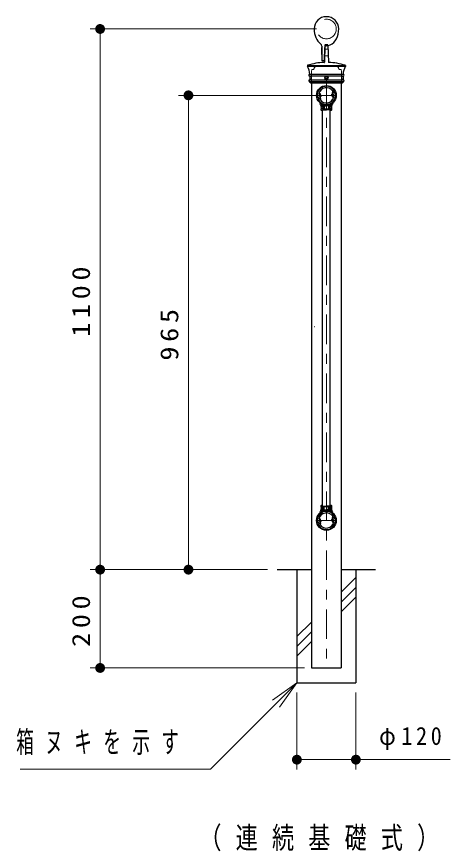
# Model space of a CAD drawing. Units: millimetres on the paper, scale 1:20. Extents: x -365 to 0, y 0 to 257.
# Drawn here: x -115.4 to -71.3, y 61.4 to 146.3 of the extents above; entities that cross this region are included whole.
import ezdxf

# ---------------------------------------------------------------- set-up
doc = ezdxf.new("R2010")
doc.units = ezdxf.units.MM
doc.linetypes.add('USER1', pattern=[4.5, 2.5, -2])
doc.linetypes.add('USER2', pattern=[6, 3, -1, 1, -1])
doc.layers.add('LY_1', color=4, linetype='Continuous', lineweight=25)
doc.styles.add('ＭＳ ゴシック', font='')
doc.styles.get('ＭＳ ゴシック').set_extended_font_data('MS Gothic')

# ---------------------------------------------------------------- blocks, each defined once
blk = doc.blocks.new('filled_dot')
at = {"color": 0, "linetype": 'Continuous', "lineweight": -2, "const_width": 1.25}
blk.add_lwpolyline([(-0.625, 0, 1), (0.625, 0, 1)], format="xyb", close=True, dxfattribs=at)

msp = doc.modelspace()

# ---------------------------------------------------------------- linework, layer by layer
at = {"layer": 'LY_1', "color": 7, "lineweight": 13}
for p, q in [((-84.893, 145.084), (-107.897, 145.084)), ((-106.897, 90.084), (-106.897, 145.084)), ((-84.897, 138.334), (-98.922, 138.334)), ((-97.922, 90.084), (-97.922, 138.334)), ((-89.897, 90.084), (-107.897, 90.084)), ((-89.897, 90.084), (-107.897, 90.084)), ((-106.897, 80.084), (-106.897, 90.084)), ((-82.384, 87.783), (-80.897, 89.271)), ((-82.384, 86.793), (-80.897, 88.281)), ((-82.384, 85.803), (-80.897, 87.291)), ((-86.897, 83.271), (-85.409, 84.758)), ((-86.897, 82.281), (-85.409, 83.768)), ((-86.897, 81.291), (-85.409, 82.778)), ((-86.112, 80.084), (-107.897, 80.084)), ((-89.371, 76.816), (-86.897, 78.584)), ((-86.897, 78.584), (-89.018, 76.463)), ((-86.897, 78.584), (-88.664, 76.109)), ((-86.897, 77.584), (-86.897, 69.755)), ((-80.897, 77.584), (-80.897, 69.755)), ((-71.303, 70.755), (-86.897, 70.755))]:
    msp.add_line(p, q, dxfattribs=at)
at = {"layer": 'LY_1'}
for p, q in [((-83.791, 143.484), (-84.002, 143.484)), ((-84.052, 143.435), (-84.097, 141.704)), ((-83.741, 143.435), (-83.696, 141.704)), ((-85.822, 141.366), (-85.822, 141.266)), ((-81.972, 141.366), (-81.972, 141.266)), ((-85.622, 140.459), (-85.597, 140.473)), ((-85.622, 140.309), (-85.597, 140.295)), ((-85.597, 140.295), (-85.597, 139.923)), ((-82.172, 140.459), (-82.197, 140.473)), ((-82.172, 140.309), (-82.197, 140.295)), ((-82.197, 140.295), (-82.197, 139.923)), ((-85.622, 139.909), (-85.597, 139.923)), ((-85.622, 139.759), (-85.622, 139.706)), ((-85.409, 139.584), (-85.409, 80.084)), ((-82.384, 139.584), (-82.384, 80.084)), ((-82.172, 139.909), (-82.197, 139.923)), ((-82.172, 139.759), (-82.172, 139.706)), ((-83.256, 138.547), (-83.291, 138.644)), ((-83.266, 138.708), (-83.277, 138.698)), ((-83.105, 138.718), (-83.185, 138.646)), ((-83.151, 138.552), (-83.185, 138.646)), ((-83.044, 138.549), (-83.151, 138.552)), ((-83.091, 138.68), (-83.105, 138.718)), ((-83.046, 138.697), (-83.091, 138.68)), ((-83.012, 138.603), (-83.057, 138.586)), ((-83.057, 138.586), (-83.044, 138.549)), ((-84.782, 138.065), (-84.736, 138.082)), ((-84.75, 138.119), (-84.642, 138.116)), ((-84.736, 138.082), (-84.75, 138.119)), ((-84.747, 137.971), (-84.702, 137.988)), ((-84.702, 137.988), (-84.688, 137.95)), ((-84.688, 137.95), (-84.608, 138.022)), ((-84.642, 138.116), (-84.608, 138.022)), ((-84.537, 138.121), (-84.502, 138.024)), ((-84.527, 137.96), (-84.516, 137.97)), ((-83.256, 95.297), (-83.291, 95.394)), ((-83.266, 95.458), (-83.277, 95.448)), ((-83.105, 95.468), (-83.185, 95.396)), ((-83.151, 95.302), (-83.185, 95.396)), ((-83.044, 95.299), (-83.151, 95.302)), ((-83.091, 95.43), (-83.105, 95.468)), ((-83.046, 95.447), (-83.091, 95.43)), ((-83.012, 95.353), (-83.057, 95.336)), ((-83.057, 95.336), (-83.044, 95.299)), ((-84.782, 94.815), (-84.736, 94.832)), ((-84.75, 94.869), (-84.642, 94.866)), ((-84.736, 94.832), (-84.75, 94.869)), ((-84.747, 94.721), (-84.702, 94.738)), ((-84.702, 94.738), (-84.688, 94.7)), ((-84.688, 94.7), (-84.608, 94.772)), ((-84.642, 94.866), (-84.608, 94.772)), ((-84.537, 94.871), (-84.502, 94.774)), ((-84.527, 94.71), (-84.516, 94.72))]:
    msp.add_line(p, q, dxfattribs=at)
at = {"layer": 'LY_1', "color": 7}
for p, q in [((-84.368, 143.338), (-84.368, 141.884)), ((-84.368, 142.484), (-84.368, 143.184)), ((-84.093, 141.883), (-84.058, 143.201)), ((-83.902, 143.371), (-83.893, 143.371)), ((-84.143, 141.834), (-84.318, 141.834)), ((-85.126, 114.821), (-85.123, 114.821)), ((-88.897, 90.084), (-85.409, 90.084)), ((-86.897, 90.084), (-86.897, 78.584)), ((-82.384, 90.084), (-78.897, 90.084)), ((-80.897, 90.084), (-80.897, 78.584)), ((-85.409, 80.084), (-82.384, 80.084)), ((-86.897, 78.584), (-80.897, 78.584))]:
    msp.add_line(p, q, dxfattribs=at)
at = {"layer": 'LY_1', "linetype": 'USER1', "lineweight": 13}
for p, q in [((-84.063, 143.021), (-83.73, 143.021)), ((-84.08, 142.346), (-83.713, 142.346)), ((-85.384, 140.967), (-85.422, 140.767)), ((-85.384, 140.967), (-85.218, 140.967)), ((-84.822, 141.317), (-83.897, 141.317)), ((-82.972, 141.317), (-83.897, 141.317)), ((-82.575, 140.967), (-82.409, 140.967)), ((-82.409, 140.967), (-82.372, 140.767)), ((-85.597, 140.271), (-85.497, 140.209)), ((-85.497, 140.209), (-85.422, 140.209)), ((-85.422, 140.767), (-85.422, 139.599)), ((-82.372, 140.767), (-82.372, 139.599)), ((-82.297, 140.209), (-82.372, 140.209)), ((-82.197, 140.271), (-82.297, 140.209)), ((-85.597, 139.946), (-85.497, 140.009)), ((-85.497, 140.009), (-85.422, 140.009)), ((-85.422, 139.599), (-85.437, 139.584)), ((-82.297, 140.009), (-82.372, 140.009)), ((-82.372, 139.599), (-82.357, 139.584)), ((-82.197, 139.946), (-82.297, 140.009))]:
    msp.add_line(p, q, dxfattribs=at)
at = {"layer": 'LY_1', "color": 120, "lineweight": 13}
for p, q in [((-85.754, 141.384), (-83.897, 141.384)), ((-85.754, 141.259), (-83.897, 141.259)), ((-82.039, 141.384), (-83.897, 141.384)), ((-82.039, 141.259), (-83.897, 141.259)), ((-82.197, 140.473), (-85.597, 140.473)), ((-82.197, 140.295), (-85.597, 140.295)), ((-82.197, 139.923), (-85.597, 139.923)), ((-83.897, 139.684), (-85.573, 139.684)), ((-83.897, 139.684), (-82.22, 139.684))]:
    msp.add_line(p, q, dxfattribs=at)
at = {"layer": 'LY_1', "lineweight": 13}
for p, q in [((-82.172, 140.459), (-85.622, 140.459)), ((-85.622, 140.459), (-82.172, 140.459)), ((-82.172, 140.309), (-85.622, 140.309)), ((-82.172, 139.909), (-85.622, 139.909)), ((-82.172, 139.759), (-85.622, 139.759)), ((-85.622, 139.759), (-82.172, 139.759)), ((-82.294, 139.584), (-85.499, 139.584))]:
    msp.add_line(p, q, dxfattribs=at)
at = {"layer": 'LY_1', "color": 7, "linetype": 'USER2', "lineweight": 13}
for p, q in [((-83.897, 140.034), (-83.897, 80.084)), ((-84.897, 138.334), (-82.897, 138.334)), ((-84.897, 95.084), (-82.897, 95.084))]:
    msp.add_line(p, q, dxfattribs=at)
at = {"layer": 'LY_1', "color": 190}
for p, q in [((-84.535, 137.54), (-84.546, 137.514)), ((-84.179, 136.959), (-84.397, 136.959)), ((-84.397, 136.809), (-84.334, 136.809)), ((-84.371, 136.959), (-84.394, 136.959)), ((-83.427, 137.334), (-84.366, 137.334)), ((-84.322, 137.259), (-83.909, 137.259)), ((-84.309, 136.859), (-84.309, 136.834)), ((-84.309, 136.859), (-83.897, 136.859)), ((-84.214, 137.149), (-84.297, 137.149)), ((-84.272, 137.224), (-84.272, 137.174)), ((-84.159, 137.234), (-84.262, 137.234)), ((-84.204, 137.164), (-84.262, 137.164)), ((-84.204, 136.959), (-84.228, 136.959)), ((-84.189, 137.124), (-84.189, 136.974)), ((-84.179, 137.139), (-84.179, 136.959)), ((-84.109, 137.184), (-84.109, 136.934)), ((-83.909, 136.934), (-84.109, 136.934)), ((-83.909, 137.259), (-83.897, 137.271)), ((-83.909, 136.934), (-83.897, 136.921)), ((-83.884, 137.259), (-83.897, 137.271)), ((-83.884, 136.934), (-83.897, 136.921)), ((-83.484, 136.859), (-83.897, 136.859)), ((-83.472, 137.259), (-83.884, 137.259)), ((-83.684, 136.934), (-83.884, 136.934)), ((-83.684, 137.184), (-83.684, 136.934)), ((-83.634, 137.234), (-83.532, 137.234)), ((-83.614, 137.139), (-83.614, 136.959)), ((-83.614, 136.959), (-83.397, 136.959)), ((-83.604, 137.124), (-83.604, 136.974)), ((-83.589, 137.164), (-83.532, 137.164)), ((-83.589, 136.959), (-83.566, 136.959)), ((-83.579, 137.149), (-83.496, 137.149)), ((-83.522, 137.224), (-83.522, 137.174)), ((-83.484, 136.859), (-83.484, 136.834)), ((-83.397, 136.809), (-83.459, 136.809)), ((-83.423, 136.959), (-83.399, 136.959)), ((-83.258, 137.54), (-83.248, 137.514)), ((-84.398, 96.609), (-84.336, 96.609)), ((-84.181, 96.459), (-84.398, 96.459)), ((-84.372, 96.459), (-84.396, 96.459)), ((-83.429, 96.084), (-84.368, 96.084)), ((-84.323, 96.159), (-83.911, 96.159)), ((-84.311, 96.559), (-84.311, 96.584)), ((-84.311, 96.559), (-83.898, 96.559)), ((-84.216, 96.269), (-84.299, 96.269)), ((-84.273, 96.194), (-84.273, 96.244)), ((-84.206, 96.254), (-84.263, 96.254)), ((-84.161, 96.184), (-84.263, 96.184)), ((-84.206, 96.459), (-84.23, 96.459)), ((-84.191, 96.294), (-84.191, 96.444)), ((-84.181, 96.279), (-84.181, 96.459)), ((-84.111, 96.234), (-84.111, 96.484)), ((-83.911, 96.484), (-84.111, 96.484)), ((-83.911, 96.484), (-83.898, 96.496)), ((-83.911, 96.159), (-83.898, 96.146)), ((-83.486, 96.559), (-83.898, 96.559)), ((-83.886, 96.484), (-83.898, 96.496)), ((-83.886, 96.159), (-83.898, 96.146)), ((-83.686, 96.484), (-83.886, 96.484)), ((-83.474, 96.159), (-83.886, 96.159)), ((-83.686, 96.234), (-83.686, 96.484)), ((-83.636, 96.184), (-83.533, 96.184)), ((-83.616, 96.459), (-83.398, 96.459)), ((-83.616, 96.279), (-83.616, 96.459)), ((-83.606, 96.294), (-83.606, 96.444)), ((-83.591, 96.459), (-83.567, 96.459)), ((-83.591, 96.254), (-83.533, 96.254)), ((-83.581, 96.269), (-83.498, 96.269)), ((-83.523, 96.194), (-83.523, 96.244)), ((-83.486, 96.559), (-83.486, 96.584)), ((-83.398, 96.609), (-83.461, 96.609)), ((-83.425, 96.459), (-83.401, 96.459)), ((-84.537, 95.878), (-84.547, 95.904)), ((-83.26, 95.878), (-83.25, 95.904))]:
    msp.add_line(p, q, dxfattribs=at)
at = {"layer": 'LY_1', "color": 70}
for p, q in [((-84.298, 96.559), (-84.298, 136.859)), ((-83.498, 96.559), (-83.498, 136.859))]:
    msp.add_line(p, q, dxfattribs=at)
at = {"layer": 'LY_1', "color": 190, "linetype": 'USER1', "lineweight": 13}
for p, q in [((-84.059, 137.259), (-84.009, 137.309)), ((-84.059, 136.934), (-84.059, 136.859)), ((-84.009, 137.309), (-84.009, 137.334)), ((-83.784, 137.334), (-83.784, 137.309)), ((-83.734, 137.259), (-83.784, 137.309)), ((-83.734, 136.934), (-83.734, 136.859)), ((-84.061, 96.484), (-84.061, 96.559)), ((-84.061, 96.159), (-84.011, 96.109)), ((-84.011, 96.109), (-84.011, 96.084)), ((-83.736, 96.159), (-83.786, 96.109)), ((-83.786, 96.084), (-83.786, 96.109)), ((-83.736, 96.484), (-83.736, 96.559))]:
    msp.add_line(p, q, dxfattribs=at)
at = {"layer": 'LY_1', "color": 7}
for points in [[(-85.143, 145.084), (-85.131, 144.855), (-85.098, 144.63), (-85.043, 144.413), (-84.967, 144.208), (-84.872, 144.019), (-84.759, 143.849), (-84.63, 143.701), (-84.489, 143.579)], [(-83.885, 143.371), (-83.69, 143.394), (-83.5, 143.458), (-83.32, 143.561), (-83.154, 143.702), (-83.006, 143.877), (-82.88, 144.081), (-82.778, 144.309), (-82.703, 144.557), (-82.658, 144.817), (-82.643, 145.084)]]:
    msp.add_lwpolyline(points, dxfattribs=at)
at = {"layer": 'LY_1', "color": 7, "lineweight": 13}
msp.add_lwpolyline([(-86.897, 78.584), (-95.69, 69.791), (-115.019, 69.791)], dxfattribs=at)
at = {"layer": 'LY_1', "color": 7, "linetype": 'USER1', "lineweight": 13}
msp.add_circle((-83.893, 145.084), 1, dxfattribs=at)
at = {"layer": 'LY_1'}
for radius in [0.163, 0.113]:
    msp.add_circle((-83.897, 140.109), radius, dxfattribs=at)
at = {"layer": 'LY_1', "color": 21}
for centre in [(-83.897, 138.334), (-83.897, 95.084)]:
    msp.add_circle(centre, 1, dxfattribs=at)
at = {"layer": 'LY_1', "color": 7}
for centre, radius, start, end in [((-83.893, 145.084), 1.25, 0, 180), ((-84.668, 143.338), 0.3, 0, 53.37802), ((-83.883, 143.196), 0.175, 90.50319, 178.5), ((-84.318, 141.884), 0.05, 180, 270), ((-84.143, 141.884), 0.05, 270, 358.5)]:
    msp.add_arc(centre, radius, start, end, dxfattribs=at)
at = {"layer": 'LY_1'}
for centre, radius, start, end in [((-84.002, 143.434), 0.05, 90, 178.5), ((-83.791, 143.434), 0.05, 1.5, 90), ((-85.797, 141.366), 0.025, 107.54997, 180), ((-85.797, 141.266), 0.025, 180, 211.69234), ((-87.08, 140.473), 1.484, 0, 31.69234), ((-83.897, 135.358), 6.326, 92.03608, 107.54997), ((-84.122, 141.705), 0.025, 272.03608, 358.5), ((-83.671, 141.705), 0.025, 181.5, 267.96392), ((-83.897, 135.358), 6.326, 72.45003, 87.96392), ((-80.713, 140.473), 1.484, 148.30766, 180), ((-81.997, 141.366), 0.025, 0, 72.45003), ((-81.997, 141.266), 0.025, 328.30766, 0), ((-85.622, 140.384), 0.075, 90, 270), ((-82.172, 140.384), 0.075, 270, 90), ((-85.622, 139.834), 0.075, 90, 270), ((-85.597, 139.706), 0.025, 180, 258.46304), ((-85.622, 139.584), 0.1, 11.53696, 78.46304), ((-85.499, 139.609), 0.025, 191.53696, 270), ((-83.897, 138.334), 0.925, 23.09858, 196.90142), ((-82.294, 139.609), 0.025, 270, 348.46304), ((-82.172, 139.584), 0.1, 101.53696, 168.46304), ((-82.197, 139.706), 0.025, 281.53696, 0), ((-82.172, 139.834), 0.075, 270, 90), ((-83.897, 138.334), 0.925, 203.09858, 16.90142), ((-84.572, 138.334), 0.0875, 67.4576, 332.5424), ((-84.625, 138.514), 0.025, 166.1279, 286.45925), ((-83.897, 138.334), 0.775, 34.5586, 166.1279), ((-84.572, 138.334), 0.163, 67.4576, 106.45925), ((-84.524, 138.449), 0.0375, 247.4576, 67.4576), ((-83.333, 138.392), 0.0375, 152.5424, 332.5424), ((-83.222, 138.334), 0.163, 112.50632, 152.5424), ((-83.222, 138.334), 0.0875, 247.4576, 152.5424), ((-83.244, 138.661), 0.05, 131.80141, 200), ((-83.303, 138.53), 0.05, 292.50631, 20), ((-83.3, 138.745), 0.05, 311.80141, 34.5586), ((-84.494, 137.923), 0.05, 131.80141, 214.5586), ((-84.49, 138.138), 0.05, 112.50632, 200), ((-83.897, 138.334), 0.775, 214.5586, 346.1279), ((-84.549, 138.007), 0.05, 311.80141, 20), ((-84.572, 138.334), 0.163, 292.50631, 332.5424), ((-84.461, 138.276), 0.0375, 332.5424, 152.5424), ((-83.27, 138.219), 0.0375, 67.4576, 247.4576), ((-83.222, 138.334), 0.163, 247.4576, 286.45925), ((-83.168, 138.154), 0.025, 346.1279, 106.45925), ((-83.897, 95.084), 0.925, 23.09858, 196.90142), ((-83.897, 95.084), 0.925, 203.09858, 16.90142), ((-84.572, 95.084), 0.0875, 67.4576, 332.5424), ((-84.625, 95.264), 0.025, 166.1279, 286.45925), ((-83.897, 95.084), 0.775, 34.5586, 166.1279), ((-84.572, 95.084), 0.163, 67.4576, 106.45925), ((-84.524, 95.199), 0.0375, 247.4576, 67.4576), ((-83.333, 95.142), 0.0375, 152.5424, 332.5424), ((-83.222, 95.084), 0.163, 112.50632, 152.5424), ((-83.222, 95.084), 0.0875, 247.4576, 152.5424), ((-83.244, 95.411), 0.05, 131.80141, 200), ((-83.303, 95.28), 0.05, 292.50631, 20), ((-83.3, 95.495), 0.05, 311.80141, 34.5586), ((-84.494, 94.673), 0.05, 131.80141, 214.5586), ((-84.49, 94.888), 0.05, 112.50632, 200), ((-83.897, 95.084), 0.775, 214.5586, 346.1279), ((-84.549, 94.757), 0.05, 311.80141, 20), ((-84.572, 95.084), 0.163, 292.50631, 332.5424), ((-84.461, 95.026), 0.0375, 332.5424, 152.5424), ((-83.27, 94.969), 0.0375, 67.4576, 247.4576), ((-83.222, 95.084), 0.163, 247.4576, 286.45925), ((-83.168, 94.904), 0.025, 346.1279, 106.45925)]:
    msp.add_arc(centre, radius, start, end, dxfattribs=at)
at = {"layer": 'LY_1', "linetype": 'USER1', "lineweight": 13}
for centre, radius, start, end in [((-85.218, 141.017), 0.05, 270, 352.81924), ((-84.822, 140.967), 0.35, 90, 172.81924), ((-82.972, 140.967), 0.35, 7.18076, 90), ((-82.575, 141.017), 0.05, 187.18076, 270)]:
    msp.add_arc(centre, radius, start, end, dxfattribs=at)
at = {"layer": 'LY_1', "color": 190}
for centre, radius, start, end in [((-84.521, 137.534), 0.015, 52.01551, 158.30385), ((-83.897, 138.334), 1, 232.01551, 236.77542), ((-83.897, 138.334), 1, 303.22458, 307.98449), ((-83.272, 137.534), 0.015, 21.69615, 127.98449), ((-84.532, 137.508), 0.015, 158.30385, 208.11856), ((-85.559, 136.959), 1.15, 21.37941, 28.11856), ((-84.474, 137.384), 0.015, 201.37941, 234.56159), ((-84.524, 137.314), 0.0708, 343.27762, 54.56159), ((-84.378, 136.884), 0.0813, 126.8699, 233.1301), ((-84.442, 137.289), 0.015, 163.27761, 229.64199), ((-84.497, 137.224), 0.0708, 338.35801, 49.64199), ((-84.453, 137.485), 0.015, 25.42471, 56.77542), ((-85.559, 136.959), 1.24, 18.10486, 25.42471), ((-84.418, 137.192), 0.015, 158.35801, 224.72239), ((-84.479, 137.132), 0.0708, 333.43841, 44.72239), ((-84.397, 136.909), 0.05, 90, 126.8699), ((-84.397, 136.859), 0.05, 233.1301, 270), ((-84.402, 137.093), 0.015, 153.43841, 186.62059), ((-85.559, 136.959), 1.15, 0.73773, 6.62059), ((-84.394, 136.974), 0.015, 180.73773, 270), ((-84.366, 137.349), 0.015, 198.10485, 270), ((-84.371, 136.974), 0.015, 270, 339.99481), ((-84.299, 136.948), 0.061, 20.00519, 159.99481), ((-84.322, 137.244), 0.015, 90, 192.96815), ((-85.559, 136.959), 1.255, 9.66974, 12.96815), ((-84.334, 136.834), 0.025, 270, 0), ((-84.297, 137.174), 0.025, 189.66974, 270), ((-84.262, 137.224), 0.01, 90, 180), ((-84.262, 137.174), 0.01, 180, 270), ((-84.228, 136.974), 0.015, 200.00519, 270), ((-84.214, 137.124), 0.025, 0, 90), ((-84.204, 137.139), 0.025, 0, 90), ((-84.204, 136.974), 0.015, 270, 0), ((-84.159, 137.184), 0.05, 0, 90), ((-83.634, 137.184), 0.05, 90, 180), ((-83.589, 137.139), 0.025, 90, 180), ((-83.579, 137.124), 0.025, 90, 180), ((-83.589, 136.974), 0.015, 180, 270), ((-83.566, 136.974), 0.015, 270, 339.99481), ((-83.494, 136.948), 0.061, 20.00519, 159.99481), ((-83.532, 137.224), 0.01, 0, 90), ((-83.532, 137.174), 0.01, 270, 0), ((-83.496, 137.174), 0.025, 270, 350.33026), ((-83.459, 136.834), 0.025, 180, 270), ((-83.472, 137.244), 0.015, 347.03185, 90), ((-82.234, 136.959), 1.255, 167.03185, 170.33026), ((-83.423, 136.974), 0.015, 200.00519, 270), ((-83.427, 137.349), 0.015, 270, 341.89515), ((-82.234, 136.959), 1.24, 154.57529, 161.89515), ((-83.399, 136.974), 0.015, 270, 359.26227), ((-83.397, 136.909), 0.05, 53.1301, 90), ((-83.397, 136.859), 0.05, 270, 306.8699), ((-83.315, 137.132), 0.0708, 135.27761, 206.56159), ((-82.234, 136.959), 1.15, 173.37941, 179.26227), ((-83.391, 137.093), 0.015, 353.37941, 26.56159), ((-83.296, 137.224), 0.0708, 130.35801, 201.64199), ((-83.415, 136.884), 0.0813, 306.8699, 53.1301), ((-83.376, 137.192), 0.015, 315.27762, 21.64199), ((-83.34, 137.485), 0.015, 123.22458, 154.57529), ((-83.351, 137.289), 0.015, 310.35801, 16.72238), ((-83.269, 137.314), 0.0708, 125.43841, 196.72239), ((-83.319, 137.384), 0.015, 305.43841, 338.62059), ((-82.234, 136.959), 1.15, 151.88144, 158.62059), ((-83.262, 137.508), 0.015, 331.88144, 21.69615), ((-85.561, 96.459), 1.15, 331.88144, 338.62059), ((-84.476, 96.034), 0.015, 125.43841, 158.62059), ((-84.526, 96.104), 0.0708, 305.43841, 16.72238), ((-84.38, 96.534), 0.0813, 126.8699, 233.1301), ((-84.444, 96.129), 0.015, 130.35801, 196.72239), ((-84.499, 96.194), 0.0708, 310.35801, 21.64199), ((-85.561, 96.459), 1.24, 334.57529, 341.89515), ((-84.42, 96.226), 0.015, 135.27761, 201.64199), ((-84.481, 96.286), 0.0708, 315.27762, 26.56159), ((-84.398, 96.559), 0.05, 90, 126.8699), ((-84.398, 96.509), 0.05, 233.1301, 270), ((-85.561, 96.459), 1.15, 353.37941, 359.26227), ((-84.404, 96.325), 0.015, 173.37941, 206.56159), ((-84.396, 96.444), 0.015, 90, 179.26227), ((-84.368, 96.069), 0.015, 90, 161.89515), ((-84.372, 96.444), 0.015, 20.00519, 90), ((-84.301, 96.47), 0.061, 200.00519, 339.99481), ((-85.561, 96.459), 1.255, 347.03185, 350.33026), ((-84.323, 96.174), 0.015, 167.03185, 270), ((-84.336, 96.584), 0.025, 0, 90), ((-84.299, 96.244), 0.025, 90, 170.33026), ((-84.263, 96.244), 0.01, 90, 180), ((-84.263, 96.194), 0.01, 180, 270), ((-84.23, 96.444), 0.015, 90, 159.99481), ((-84.216, 96.294), 0.025, 270, 0), ((-84.206, 96.444), 0.015, 0, 90), ((-84.206, 96.279), 0.025, 270, 0), ((-84.161, 96.234), 0.05, 270, 0), ((-83.636, 96.234), 0.05, 180, 270), ((-83.591, 96.279), 0.025, 180, 270), ((-83.591, 96.444), 0.015, 90, 180), ((-83.581, 96.294), 0.025, 180, 270), ((-83.567, 96.444), 0.015, 20.00519, 90), ((-83.496, 96.47), 0.061, 200.00519, 339.99481), ((-83.533, 96.244), 0.01, 0, 90), ((-83.533, 96.194), 0.01, 270, 0), ((-83.498, 96.244), 0.025, 9.66974, 90), ((-83.461, 96.584), 0.025, 90, 180), ((-83.474, 96.174), 0.015, 270, 12.96815), ((-82.236, 96.459), 1.255, 189.66974, 192.96815), ((-83.425, 96.444), 0.015, 90, 159.99481), ((-83.429, 96.069), 0.015, 18.10486, 90), ((-82.236, 96.459), 1.24, 198.10485, 205.42471), ((-83.401, 96.444), 0.015, 0.73773, 90), ((-83.398, 96.559), 0.05, 53.1301, 90), ((-83.398, 96.509), 0.05, 270, 306.8699), ((-83.316, 96.286), 0.0708, 153.43841, 224.72239), ((-82.236, 96.459), 1.15, 180.73773, 186.62059), ((-83.393, 96.325), 0.015, 333.43841, 6.62059), ((-83.298, 96.194), 0.0708, 158.35801, 229.64199), ((-83.417, 96.534), 0.0813, 306.8699, 53.1301), ((-83.377, 96.226), 0.015, 338.35801, 44.72238), ((-83.353, 96.129), 0.015, 343.27762, 49.64199), ((-83.271, 96.104), 0.0708, 163.27761, 234.56159), ((-83.321, 96.034), 0.015, 21.37941, 54.56159), ((-82.236, 96.459), 1.15, 201.37941, 208.11856), ((-84.533, 95.91), 0.015, 151.88144, 201.69615), ((-84.523, 95.884), 0.015, 201.69615, 307.98449), ((-83.898, 95.084), 1, 123.22458, 127.98449), ((-84.455, 95.933), 0.015, 303.22458, 334.57529), ((-83.342, 95.933), 0.015, 205.42471, 236.77542), ((-83.898, 95.084), 1, 52.01551, 56.77542), ((-83.274, 95.884), 0.015, 232.01551, 338.30385), ((-83.263, 95.91), 0.015, 338.30385, 28.11856)]:
    msp.add_arc(centre, radius, start, end, dxfattribs=at)

# ---------------------------------------------------------------- block references
at = {"layer": 'LY_1', "color": 7, "lineweight": 13, "xscale": 0.4, "yscale": 0.4}
for p, rotation in [((-106.897, 145.084), 270), ((-97.922, 138.334), 270), ((-106.897, 90.084), 270), ((-106.897, 90.084), 90), ((-97.922, 90.084), 90), ((-106.897, 80.084), 90), ((-80.897, 70.755), 180)]:
    msp.add_blockref('filled_dot', p, dxfattribs=dict(at, rotation=rotation))
msp.add_blockref('filled_dot', (-86.897, 70.755), dxfattribs=at)

# ---------------------------------------------------------------- texts
at = {"layer": 'LY_1', "color": 7, "char_height": 1.833, "attachment_point": 8, "rotation": 90, "style": 'ＭＳ ゴシック'}
for s, insert in [('\\T1.33;\\W1.15;1100', (-107.897, 117.584)), ('\\T1.33;\\W1.15;965', (-98.922, 114.209)), ('\\T1.33;\\W1.15;200', (-107.897, 85.084))]:
    msp.add_mtext(s, dxfattribs=dict(at, insert=insert))
at = {"layer": 'LY_1', "color": 7, "style": 'ＭＳ ゴシック'}
for s, insert, char_height, attachment_point in [('\\T1.64;\\W0.6;箱ヌキを示す', (-115.436, 72.441), 2.199, 4), ('\\T1.33;\\W0.9;φ120', (-75.173, 71.755), 1.833, 8), ('\\T1.64;\\W0.75;（連続基礎式）', (-83.897, 62.676), 2.199, 5)]:
    msp.add_mtext(s, dxfattribs=dict(at, insert=insert, char_height=char_height, attachment_point=attachment_point))

doc.saveas('drawing.dxf')
